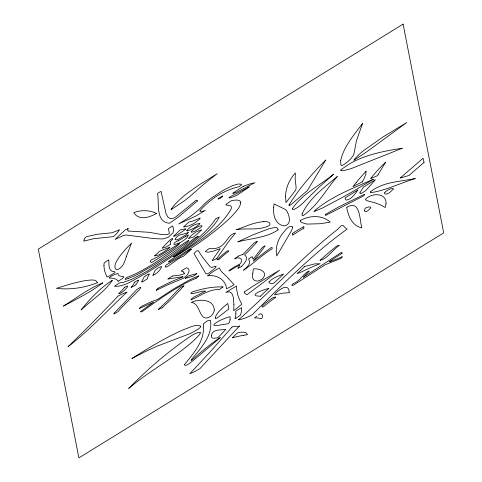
<?xml version="1.0" encoding="UTF-8"?>
<svg xmlns="http://www.w3.org/2000/svg" width="482" height="482" viewBox="0 0 482 482"><rect width="100%" height="100%" fill="white"/><g stroke="black" fill="none" stroke-linecap="round" stroke-linejoin="round"><path stroke-width="0.72" d="M235.096 318.253L234.957 318.608L235.373 318.506A2.03 0.349 -32.3 0 0 236.15 318.15L240.391 315.252L241.066 313.059A216.147 37.463 -32.3 0 0 241.482 307.775L240.277 308.384A6.037 1.048 -32.3 0 0 236.789 310.535L235.65 311.372L235.885 313.553M238.018 268.239L239.831 265.1L239.379 265.311A22.895 3.97 -32.3 0 0 229.619 270.739L229.239 270.842A2.934 0.506 -32.3 0 1 228.89 270.661L234.174 267.016A14.171 2.458 -32.3 0 1 239.807 264.13C244.507 259.792 239.325 255.864 234.674 258.912C235.734 257.671 237.307 256.966 238.626 256.026M216.87 258.298L228.643 241.554L235.499 233.023C229.565 233.909 227.251 240.705 223.262 244.302C219.864 248.188 214.141 249.182 209.206 248.561L205.501 251.249A42.392 7.351 -32.3 0 0 208.573 252.128L213.369 251.116L220.298 248.676L214.177 257.448A228.341 39.578 -32.3 0 0 212.339 260.551M356.15 182.558L352.902 186.648A54.924 9.52 -32.3 0 1 362.289 181.889M183.907 285.85L172.026 298.569L162.006 307.853M241.494 266.54C244.097 263.823 249.405 258.021 244.627 254.882A145.203 25.166 -32.3 0 0 257.406 241.404A4.29 0.741 -32.3 0 0 254.171 242.892L242.904 254.484M124.597 287.35C132.58 282.133 122.711 293.315 119.379 293.526A2.717 0.47 -32.3 0 1 118.927 293.568L118.873 293.496M126.911 292.122C107.426 310.438 89.345 330.399 68.052 346.703L90.056 325.103L111.541 302.991A776.809 134.647 -32.3 0 0 117.927 296.135M158.331 309.348L168.326 300.057L179.967 287.79A6.447 1.115 -32.3 0 1 183.829 285.91M249.176 186.883L241.783 192.047A24.751 4.29 -32.3 0 1 238.921 193.806C238.488 195.174 224.082 200.584 230.661 196.451A102.949 17.846 -32.3 0 0 249.176 186.889M134.538 282.41L135.514 281.675A2.283 0.398 -32.3 0 1 136.514 281.048L138.605 280.132M197.445 200.916L178.352 217.117L169.543 223.25C155.162 222.142 159.403 202.97 157.518 193.457L159 192.469A2.796 0.482 -32.3 0 1 160.554 191.661L161.108 191.475L166.037 213.677L167.875 217.117L170.315 218.659L173.357 218.286L175.816 216.894L196.078 200.289A18.708 3.241 -32.3 0 1 197.391 200.946M259.888 313.896L260.117 313.722C262.955 313.794 263.413 317.09 261.473 318.704L257.496 317.921L254.55 317.933L257.027 316.078M259.418 314.264L258.406 315.035M244.26 291.996L254.068 285.434L279.5 270.263L247.085 294.641A102.178 17.713 -32.3 0 1 244.205 292.032M325.199 214.532L339.117 206.718L364.519 194.282M185.618 236.457L187.492 235.379A2.133 0.368 -32.3 0 1 188.329 235.053C187.173 239.415 179.587 243.283 174.707 244.501A9.164 1.591 -32.3 0 1 174.062 244.452C173.201 242.494 176.912 241.657 178.105 240.753M219.449 259.033L218.623 259.509A2.121 0.368 -32.3 0 1 217.828 259.87L217.027 259.738M118.09 281.325L122.012 278.777A4.392 0.759 -32.3 0 0 122.952 278C126.772 274.644 117.427 278.349 118.06 273.421C115.198 274.258 110.468 275.794 109.294 278.036A160.012 27.733 -32.3 0 1 118.144 281.289M326.013 215.207L363.669 195.891A12.616 2.187 -32.3 0 0 364.537 194.27M156.409 290.285L166.766 285.254L183.72 278.108A32.059 5.555 -32.3 0 0 186.648 275.608A51.532 8.935 -32.3 0 0 188.179 273.282C189.583 271.438 189.348 268.239 186.697 267.763L184.293 269.095A5.712 0.988 -32.3 0 0 181.334 271.071L183.479 271.999M139.382 308.522L153.662 302.166L140.358 311.703L141.539 311.908A1.886 0.325 -32.3 0 0 142.124 311.631C156.301 301.328 170.634 291.104 186.136 282.874A31.203 5.41 -32.3 0 1 192.354 279.873L196.017 278.385M198.626 275.963L194.541 277.62A35.897 6.224 -32.3 0 0 187.396 281.066L173.671 288.923L157.602 299.436L150.884 301.913L141.497 306.389A10.038 1.741 -32.3 0 0 140.708 307.034L139.985 307.685A3.934 0.681 -32.3 0 0 139.352 308.54M131.092 287.32L132.881 286.591A1.82 0.313 -32.3 0 0 133.363 286.338L134.653 285.543A41.886 7.26 -32.3 0 1 135.689 284.886M184.329 273.824L178.918 275.276L172.604 275.975M128.146 278.512L125.091 279.536L125.971 278.06A1.856 0.319 -32.3 0 1 126.694 277.524C149.185 269.089 168.025 253.213 188.107 240.602A7.031 1.217 -32.3 0 1 188.848 240.554C187.034 243.38 181.985 245.718 179.184 248.248A87.802 15.219 -32.3 0 1 169.477 255.02L154.24 264.907L138.623 273.794A36.427 6.314 -32.3 0 1 128.146 278.512M152.921 275.318C156.554 274.083 160.675 269.751 161.645 266.679A8.405 1.458 -32.3 0 0 160.795 266.769L157.849 268.052L155.722 269.83A23.714 4.109 -32.3 0 0 154.716 271.149L153.403 274.264A86.411 14.978 -32.3 0 1 152.921 275.318M264.998 245.916L262.533 247.206L253.285 259.129A105.233 18.238 -32.3 0 1 252.273 256.707L252.116 256.779A3.109 0.536 -32.3 0 0 250.176 257.858L248.543 259.009C251.905 264.232 246.29 267.215 243.561 270.221C253.285 263.666 261.919 255.008 272.119 248.863L272.107 247.459L270.727 247.869L253.249 261.087L259.647 253.333A269.492 46.712 -32.3 0 0 264.973 245.928M268.697 288.573C264.6 288.893 245.91 296.237 260.623 296.177M243.434 335.327L247.121 334.761M263.515 221.684C269.558 220.629 273.421 225.172 265.847 226.95C256.436 230.438 246.206 227.841 236.517 229.715L250.417 224.51A101.714 17.629 -32.3 0 1 263.521 221.684M128.369 231.023L149.372 232.318L160.331 234.312L166.724 234.632L169.399 233.716L168.405 228.601L168.784 228.335A20.551 3.561 -32.3 0 1 172.508 225.974A215.99 37.439 -32.3 0 1 173.056 232.764L168.146 237.349L162.747 238.952L154.228 238.638L126.037 234.975L123.139 235.638L115.065 239.421L117.524 237.06A39.126 6.784 -32.3 0 0 119.181 235.469L125.001 230.119L128.079 228.474M320.114 260.292C327.212 258.997 333.351 249.14 339.298 245.41A11.285 1.958 -32.3 0 0 338.924 245.308L336.538 246.157L327.164 253.996A187.197 32.451 -32.3 0 0 320.126 260.286M366.085 171.297L365.778 174.55L363.85 179.123A216.786 37.578 -32.3 0 1 362.271 181.907M342.166 256.749L341.931 257.605L340.882 258.388L324.904 264.895L293.315 285.278L291.972 285.477A13.285 2.302 -32.3 0 1 291.803 285.193L293.008 283.699C299.599 281.536 302.588 274.734 308.179 271.348A4.591 0.795 -32.3 0 1 308.793 271.101L309.275 271.191A75.71 13.122 -32.3 0 0 303.407 277.271L341.334 252.423A11.152 1.934 -32.3 0 1 341.871 253.496M232.667 337.719A187.661 32.529 -32.3 0 1 243.374 335.37M232.571 337.786A15.267 2.645 -32.3 0 1 238.102 332.616A83.404 14.454 -32.3 0 1 247.284 334.659M342.13 256.786A77.234 13.388 -32.3 0 1 329.26 261.792M329.17 261.828A43.603 7.555 -32.3 0 1 341.822 253.55M260.503 296.231A48.007 8.321 -32.3 0 1 268.781 288.543M356.234 182.515A217.912 37.771 -32.3 0 1 366.007 171.339M235.825 313.589A186.323 32.294 -32.3 0 1 235.15 318.216M303.618 226.721A28.101 4.868 -32.3 0 0 292.405 233.487A26.691 4.627 -32.3 0 1 292.61 235.138A34.825 6.037 -32.3 0 1 303.823 228.233M303.781 226.775A30.246 5.242 -32.3 0 1 303.732 228.275M325.916 215.273A19.551 3.392 -32.3 0 1 325.296 214.472M241.482 266.552A12.261 2.127 -32.3 0 1 238.036 268.221M238.668 255.984A18.9 3.278 -32.3 0 1 242.85 254.526M217.087 259.708A49.176 8.525 -32.3 0 1 226.528 251.526L227.456 251.014A1.85 0.319 -32.3 0 1 227.962 250.785L228.643 250.736L228.667 251.243A36.771 6.374 -32.3 0 0 219.515 259.003M216.858 258.346A7.254 1.259 -32.3 0 1 212.423 260.485M198.668 275.945A19.485 3.38 -32.3 0 1 195.981 278.403M162.018 307.835A6.875 1.193 -32.3 0 1 158.235 309.42M156.349 290.321A6.899 1.199 -32.3 0 1 157.982 288.338M183.497 271.987A117.005 20.28 -32.3 0 1 184.311 273.836M158 288.308A70.318 12.189 -32.3 0 1 181.949 277.355L183.04 276.662L167.82 279.042A24.19 4.193 -32.3 0 1 172.598 275.999M128.248 231.101A34.921 6.055 -32.3 0 1 128.182 228.414M117.976 296.081A27.697 4.802 -32.3 0 1 126.838 292.182M185.606 236.433A21.371 3.705 -32.3 0 1 178.063 240.813M124.519 287.393A74.68 12.942 -32.3 0 1 118.946 293.46M134.388 282.5A49.405 8.562 -32.3 0 1 131.243 287.248M138.473 280.217A69.414 12.032 -32.3 0 1 135.822 284.814M285.573 196.24L285.977 202.645L295.761 189.986L296.141 187.444L295.129 178.768L295.358 172.887C289.628 179.292 285.718 187.558 285.573 196.24M103.925 265.419L104.401 270.366L106.902 277.048L109.462 275.873A10.827 1.874 -32.3 0 0 111.228 274.915C113.842 272.999 118.15 271.932 112.077 271.306C107.835 269.173 109.306 262.503 108.715 259.912A3.103 0.536 -32.3 0 0 107.372 260.66L104.166 262.973L103.925 265.419M170.182 241.789L170.767 244.187L166.043 247.001A13.044 2.259 -32.3 0 1 164.446 247.694L162.042 248.182L168.025 242.012A43.832 7.598 -32.3 0 0 170.062 239.879L171.706 238.861A2.838 0.494 -32.3 0 1 172.67 238.512L172.773 239.126L170.182 241.789M233.939 304.642L233.716 310.691L241.831 304.196L239.482 299.605L237.813 295.044L236.819 290.507L236.505 286.001L225.847 292.351L229.607 291.797L231.854 293.436L233.288 297.129L233.939 304.642M185.437 278.325L193.336 276.144L195.879 274.457A3.085 0.536 -32.3 0 0 197.011 273.487L188.805 275.818L185.811 277.867A1.765 0.307 -32.3 0 0 185.486 278.204L185.437 278.325M200.042 218.111L199.687 218.87A8.815 1.53 -32.3 0 1 198.849 219.786L194.65 222.985A5.645 0.976 -32.3 0 1 192.794 224.094L188.492 225.98L183.648 226.92A64.98 11.261 -32.3 0 1 187.221 223.582L189.04 221.961L192.981 221.033L200.042 218.111M292.688 227.034L291.724 230.306L276.764 255.942C275.216 248.585 277.343 240.831 281.639 234.764C283.778 232.384 289.23 223.654 292.688 227.034M289.2 292.086L289.182 292.707L283.018 293.14L274.421 294.87C277.373 290.875 288.591 281.681 289.2 292.086M200.361 332.917L199.373 334.779L195.812 338.563A83.169 14.418 -32.3 0 1 192.523 341.72C172.568 358.982 148.775 371.23 128.706 388.462C147.841 368.959 168.634 350.992 191.33 335.737A7.097 1.229 -32.3 0 1 194.589 333.863L197.957 332.502L199.885 332.381A18.991 3.29 -32.3 0 1 200.361 332.917M340.69 170.146L341.377 170.73L343.931 170.556L350.98 168.694L402.368 148.203C380.913 151.577 357.789 155.921 340.69 170.146M184.492 364.633L184.919 365.386L186.522 365.217A2.579 0.446 -32.3 0 0 187.691 364.627L192.204 361.337L220.352 337.605A3.181 0.554 -32.3 0 0 219.985 337.641L212.158 343.13A113.854 19.738 -32.3 0 0 205.73 348.221L201.94 351.336A88.248 15.297 -32.3 0 0 197.415 355.204C196.011 356.481 187.016 364.892 193.216 357.331C202 347.016 212.725 334.906 210.495 320.379C208.26 319.644 206.097 321.886 204.338 323.067A5.338 0.928 -32.3 0 0 203.362 324.024C205.248 340.894 193.945 352.559 184.492 364.633M222.949 286.929L219.515 289.501C208.935 289.079 200.5 295.978 191.179 299.792A4.181 0.723 -32.3 0 1 191.119 299.304L193.222 297.448L205.495 291.146C203.651 289.977 187.088 296.195 191.637 292.484A2.374 0.41 -32.3 0 1 192.426 291.881C202.109 288.706 212.64 286.543 222.949 286.929M273.71 207.549C272.758 214.93 275.734 225.341 284.5 225.835C292.068 224.479 289.333 215.141 286.573 210.598A145.534 25.227 -32.3 0 0 285.266 209.405L274.035 203.946L273.71 207.549M215.327 317.662L215.538 318.692L217.641 317.662L228.836 308.962L227.769 303.455L223.425 307.118A41.428 7.182 -32.3 0 0 217.816 312.89L216.05 315.517L215.327 317.662M216.008 266.697L216.002 266.883A7.314 1.265 -32.3 0 1 215.406 267.793L209.11 272.939L207.007 273.975L205.808 273.553L193.981 253.532L195.915 251.483A2.049 0.355 -32.3 0 1 196.885 250.923L198.18 250.58L203.205 258.165L210.266 266.871L211.845 267.402L215.105 266.444L216.008 266.697M252.791 273.475C250.851 281.801 258.189 283.247 263.311 277.951C268.064 271.354 258.473 268.094 253.309 268.932L252.791 273.475M83.976 240.114L84.037 241.114L93.49 238.729L112.312 236.758L113.571 236.529L115.18 235.011A51.893 8.995 -32.3 0 0 116.855 233.324L119.59 229.757L112.101 232.74L97.689 234.24L86.531 236.614L84.693 238.265L83.976 240.114M340.629 160.801L340.858 164.513L341.648 165.651L343.72 164.748L347.709 161.669A26.45 4.585 -32.3 0 0 350.679 158.94L353.758 154.806L356.493 140.593L362.615 123.308C354.143 134.912 343.714 146.371 340.629 160.801M150.432 261.262L150.673 262.015L151.625 262.533L170.869 250.526L176.707 246.308L179.533 243.645A1.783 0.307 -32.3 0 0 179.346 243.585L158.174 256.581A26.432 4.579 -32.3 0 1 152.312 259.443L151.24 259.9L150.432 261.262M191.203 231.83L191.565 232.252L192.396 232.059A32.125 5.567 -32.3 0 0 194.487 231.39C210.67 222.576 196.734 225.01 191.203 231.83M211.357 335.846L211.598 337.406L212.942 338.165A40.958 7.097 -32.3 0 0 217.936 337.581L225.835 329.447C220.81 330.212 212.261 328.754 211.357 335.846M386.04 203.693L385.184 207.489L381.69 205.531A850.525 147.426 -32.3 0 0 375.02 202.88L366.688 200.578L365.344 199.482C370.923 192.812 386.564 192.198 386.04 203.693M364.44 210.447C364.735 214.08 369.983 209.158 370.851 207.712L370.351 207.085A30.077 5.212 -32.3 0 0 368.844 206.947L365.175 208.17L364.44 210.447M112.246 280.566C104.22 292.261 91.381 300.268 81.097 309.974C89.983 298.732 100.099 288.266 112.101 280.337L112.246 280.566M200.639 326.477L200.578 327.031L198.548 328.923L190.48 333.466L156.975 346.215L145.835 351.33L131.899 358.506C148.751 347.926 165.754 337.382 184.046 329.435C189.161 327.935 195.065 323.952 200.44 326.007L200.639 326.477M141.841 281.368L142.076 282.133L143.624 281.175A28.607 4.959 -32.3 0 0 147.335 278.825L147.426 278.343A18.31 3.175 -32.3 0 1 147.414 277.819L149.01 274.74A39.783 6.899 -32.3 0 0 149.312 273.878L147.787 274.469A4.001 0.693 -32.3 0 0 146.227 275.379L144.793 276.391A2.82 0.488 -32.3 0 0 144.178 276.939L141.841 281.368M165.278 266.534L165.826 267.233L167.881 266.347L179.105 258.316A3.645 0.633 -32.3 0 1 180.262 257.737L183.509 256.237L191.414 249.272L190.004 249.622A20.148 3.494 -32.3 0 1 186.528 252.345L177.653 258.316L166.23 264.986L165.278 266.534M230.089 319.699L229.414 322.38L228.498 323.687L217.177 325.464L214.725 325.458L213.719 325.001L214.629 323.675L218.045 321.542A13.779 2.386 -32.3 0 1 220.985 319.964L227.106 317.457L230.022 316.728L230.089 317.132A206.29 35.758 -32.3 0 1 230.089 319.699M302.136 213.785L302.057 215.352L302.78 215.864C317.505 206.019 325.922 189.631 337.316 176.496C324.446 187.432 309.408 198.06 302.136 213.785M214.273 309.998C214.11 315.722 205.157 321.723 201.693 315.15C198.62 310.757 197.68 302.997 191.252 302.389C198.837 298.798 213.966 298.798 214.273 309.998M240.729 202.814C239.976 208.085 235.565 211.857 232.276 215.701A78.5 13.604 -32.3 0 1 197.06 244.211L179.581 255.749L169.64 261.822L168.483 262.063A4.549 0.789 -32.3 0 1 168.586 261.756L170.2 260.376C191.384 245.38 217.063 232.692 230.727 209.73C234.216 203.579 224.184 206.169 226.166 204.446A4.163 0.723 -32.3 0 1 227.04 203.645L231.288 200.747A73.348 12.713 -32.3 0 1 240.729 202.814M359.946 192.673L360.138 193.505L361.373 193.36L365.519 190.818L375.472 179.659L363.314 187.239L359.946 192.673M384.612 192.824L384.708 193.625A32.939 5.712 -32.3 0 0 385.323 194.071C388.751 194.475 391.209 190.788 393.661 188.908C392.637 187.076 385.745 190.727 384.612 192.824M243.428 186.275L232.794 193.192L232.914 193.493L236.517 192.258L254.827 182.732L250.809 183.618L243.428 186.275M173.641 256.767L178.846 253.803L191.529 245.079A48.543 8.411 -32.3 0 0 199.578 238.885C207.103 232.601 214.677 225.835 219.286 217.033L216.141 218.593A2.012 0.349 -32.3 0 0 215.538 219.003C205.127 234.842 188.462 245.561 173.641 256.767M201.404 229.908L199.446 232.023A60.497 10.49 -32.3 0 0 198.451 232.969L193.674 236.963L188.42 238.548L190.426 236.355A94.249 16.34 -32.3 0 1 192.005 234.957L196.06 231.956L201.404 229.908M188.263 232.577L187.076 233.927A7.64 1.326 -32.3 0 1 185.751 234.993L178.4 239.265A8.435 1.464 -32.3 0 1 176.641 239.897L175.105 239.62A15.514 2.687 -32.3 0 1 175.165 239.114C176.611 236.258 179.78 234.493 182.907 234.174A15.563 2.699 -32.3 0 0 184.353 233.806L188.263 232.577M173.719 236.096L174.683 236.186L179.593 233.366A24.817 4.302 -32.3 0 0 182.304 231.607L185.456 229.36A1.808 0.313 -32.3 0 0 185.889 228.763L180.28 229.86L173.719 236.096M292.61 208.32L292.61 209.537L293.954 209.435L297.436 207.609L301.244 204.687L318.807 187.396L333.677 174.177C320.102 185.341 302.654 193.481 292.61 208.32M370.417 191.896L370.64 192.71C386.07 190.402 400.422 183.07 415.315 178.509C400.325 181.654 382.672 181.768 370.417 191.896M268.986 281.916C268.787 283.934 272.107 283.308 273.378 283.488A109.842 19.039 -32.3 0 0 278.783 278.59L283.657 273.963C278.548 276.047 272.8 277.746 268.986 281.916M126.242 256.767C124.742 261.871 122.512 268.727 116.499 269.745L115.433 268.619A112.252 19.455 -32.3 0 1 115.668 263.184C119.295 255.352 125.663 249.236 131.52 243.055L126.242 256.767M238.753 319.632L238.656 319.903C243.35 318.927 248.308 317.18 252.435 314.589C282.416 284.519 312.529 253.948 347.094 229.125C342.238 226.546 344.305 222.015 337.804 229.221C302.509 256.84 272.222 290.056 238.753 319.632M300.316 220.539L300.388 221.551L301.672 222.57L306.98 224.088L320.536 223.72L330.206 222.124C322.175 214.707 309.233 215.327 300.316 220.539M200.126 210.477L200 210.797A13.845 2.398 -32.3 0 0 200.157 211.429L202.157 211.399L205.32 210.393L195.114 216.46L178.798 223.871L187.962 218.075A24.455 4.242 -32.3 0 0 193.198 214.291L198.765 209.664L203.241 205.139A23.955 4.151 -32.3 0 1 211.791 197.783L223.582 190.089L232.8 185.534L238.295 183.985L240.831 184.172L241.669 184.696L239.638 186.299A2.109 0.368 -32.3 0 1 238.783 186.811C223.865 190.131 210.188 199.03 200.126 210.477M114.818 286.224C124.736 287.2 136.063 278.21 145.196 273.824C163.723 262.467 181.997 250.513 198.457 236.264L198.403 236.192A2.049 0.355 -32.3 0 0 197.945 236.264L194.62 238.09L183.509 246.862L170.562 256.201L147.07 271.245L131.845 279.277L123.247 282.386L119.699 282.892L115.794 285.254A2.928 0.506 -32.3 0 0 114.963 286.013L114.818 286.224M346.907 207.212L346.751 207.615C348.233 216.02 352.402 226.136 361.813 227.847C359.584 220.376 360.512 199.193 346.907 207.212M207.79 275.849C215.809 274.378 225.919 279.337 226.462 288.718A10.327 1.789 -32.3 0 0 230.938 286.549L234.071 284.705L227.034 276.921L221.292 271.438L219.274 267.938L213.508 271.33A19.545 3.386 -32.3 0 0 210.953 273.173L207.79 275.849M154.608 255.882C158.903 255.9 165.585 250.73 169.682 247.694A2.314 0.404 -32.3 0 0 169.646 247.29L159.91 251.152A2.464 0.428 -32.3 0 0 159.12 251.664L154.608 255.882M289.134 204.772L288.995 205.784L291.423 204.284L307.359 190.589L325.772 159.964C312.131 173.634 299.394 188.36 289.134 204.772M186.968 230.426L186.871 230.872L187.823 230.878L191.794 229.251L195.77 227.052L199.693 224.003A3.537 0.615 -32.3 0 0 199.946 223.57C195.083 223.696 190.101 226.486 186.968 230.426M378.057 174.695L377.629 175.52L376.544 176.099L370.652 178.551A154.68 26.811 -32.3 0 1 385.684 162.109L378.057 174.695M357.861 190.029C354.963 194.126 351.27 199.656 345.962 200.102L345.01 197.957L357.861 190.029M171.827 208.308L170.996 209.658L182.051 202.422A29.89 5.181 -32.3 0 0 189.281 196.999L203.675 184.287L217.165 173.725L199.795 184.473L188.697 192.228A37.939 6.579 -32.3 0 0 182.009 197.548L175.255 203.982L171.827 208.308M114.318 313.005L113.74 313.812L114.192 313.896A1.874 0.325 -32.3 0 0 114.692 313.698L118.12 311.565L119.506 309.932A110.456 19.147 -32.3 0 1 123.838 305.251L139.467 289.694A29.619 5.133 -32.3 0 0 140.774 287.483L139.816 287.591L137.201 289.236L114.318 313.005M354.704 159.09L353.824 160.289L366.694 151.836L406.814 122.494L383.106 136.894L363.904 150.378A33.144 5.748 -32.3 0 0 358.469 155.059L354.704 159.09M231.926 327.158L211.556 350.354L189.788 373.743L192.107 372.803A15.237 2.639 -32.3 0 0 200.03 368.555L239.59 325.904C237.204 328.32 234.035 324.904 231.926 327.158M218.545 198.265L218.25 198.59A3.802 0.657 -32.3 0 0 218.286 199.072L220.154 198.343L222.564 196.469A3.802 0.657 -32.3 0 0 222.527 195.987L218.545 198.265M315.222 210.188L313.896 211.652L322.627 207.935L342.485 197.331A177.593 30.782 -32.3 0 0 353.728 190.962L373.436 179.184C353.414 188.107 332.225 196.005 315.222 210.188M304.576 266.486L302.172 268.992A20.503 3.555 -32.3 0 1 301.268 269.836L297.014 273.541L299.641 272.734L311.679 267.173A72.306 12.532 -32.3 0 1 316.596 265.094L320.114 263.732L314.668 263.895L304.576 266.486M275.367 297.466L274.848 297.954A48.399 8.387 -32.3 0 0 263.311 306.889C258.756 308.058 266.606 302.298 267.287 301.774A22.166 3.844 -32.3 0 1 273.282 297.448L275.644 297.039A3.079 0.536 -32.3 0 1 275.367 297.466M424.064 162.398L409.049 175.436L402.819 177.304A74.168 12.857 -32.3 0 0 400.217 177.997L423.057 158.265L424.064 162.398M102.756 282.88C90.652 292.213 76.771 298.894 63.383 306.142C76.264 298.075 88.568 288.573 102.756 282.88M403.115 24.1L38.301 249.116L78.885 457.9L443.699 232.884L403.115 24.1M278.114 229.83C266.227 237.963 251.309 238.204 237.831 241.886L253.086 234.752L269.155 228.691L275.957 227.317L277.246 228.004L278.114 229.83M156.493 213.418C149.522 217.424 139.184 220.979 133.773 212.737C140.762 209.706 149.836 210.116 156.493 213.418M97.406 282.747C84.458 287.826 70.3 289.941 56.454 288.357C66.474 285.193 76.542 281.97 86.953 280.385C90.182 280.283 96.099 278.608 97.406 282.747"/></g></svg>
